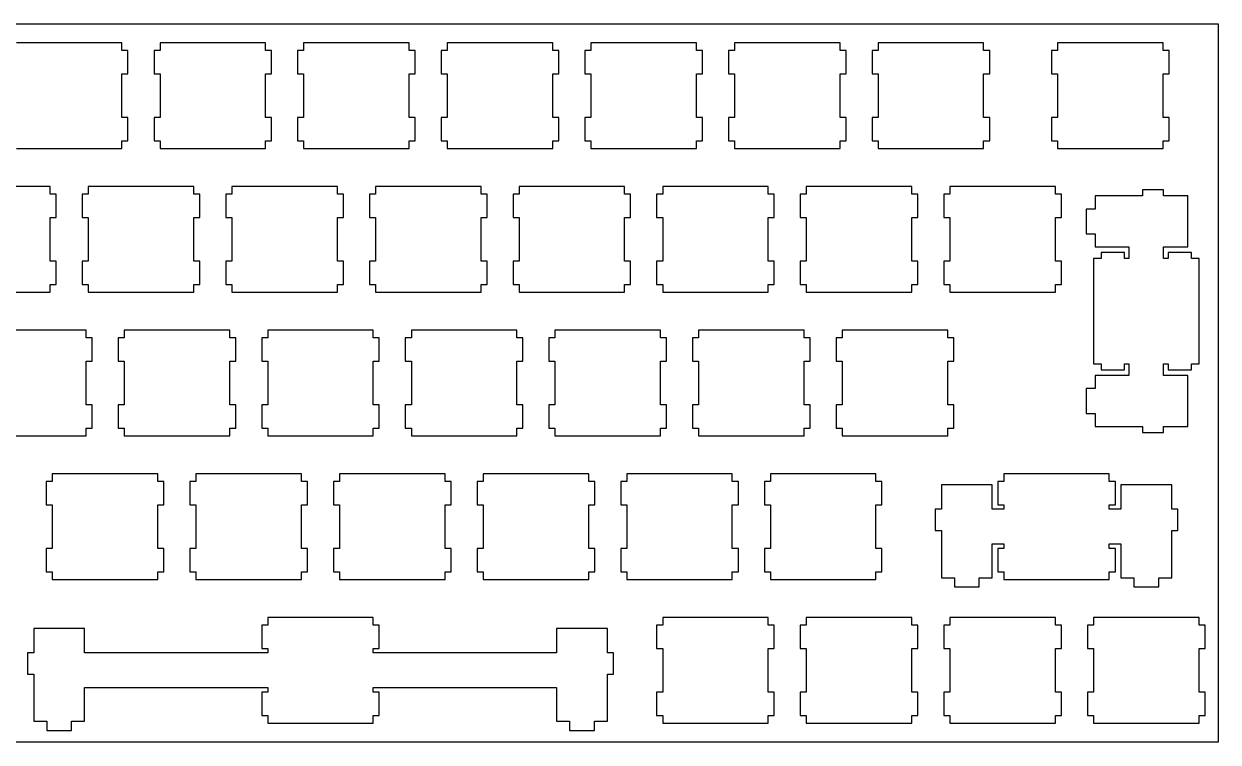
# Model space of a CAD drawing. Extents: x 0 to 257, y 0 to 96.
# Drawn here: x 98.9 to 257.3, y 0.3 to 95.5 of the extents above; entities that cross this region are included whole.
import ezdxf

# ---------------------------------------------------------------- set-up
doc = ezdxf.new("R2010")
doc.units = 0
doc.layers.get('0').update_dxf_attribs({"linetype": 'CONTINUOUS'})

msp = doc.modelspace()

# ---------------------------------------------------------------- linework, layer by layer
at = {"color": 0}
for p, q in [((0.09508, 95.5075), (257.27, 95.5075)), ((257.27, 95.5075), (257.27, 0.25769)), ((111.869, 92.9831), (97.8683, 92.9831)), ((111.869, 91.9826), (111.869, 92.9831)), ((112.668, 91.9826), (111.869, 91.9826)), ((112.668, 88.8834), (112.668, 91.9826)), ((116.918, 91.9826), (116.119, 91.9826)), ((116.119, 91.9826), (116.119, 88.8834)), ((116.918, 92.9831), (116.918, 91.9826)), ((130.919, 92.9831), (116.918, 92.9831)), ((130.919, 91.9826), (130.919, 92.9831)), ((131.72, 91.9826), (130.919, 91.9826)), ((131.72, 88.8834), (131.72, 91.9826)), ((135.97, 91.9826), (135.169, 91.9826)), ((135.169, 91.9826), (135.169, 88.8834)), ((135.97, 92.9831), (135.97, 91.9826)), ((149.969, 92.9831), (135.97, 92.9831)), ((149.969, 91.9826), (149.969, 92.9831)), ((150.77, 91.9826), (149.969, 91.9826)), ((150.77, 88.8834), (150.77, 91.9826)), ((155.02, 91.9826), (154.219, 91.9826)), ((154.219, 91.9826), (154.219, 88.8834)), ((155.02, 92.9831), (155.02, 91.9826)), ((169.019, 92.9831), (155.02, 92.9831)), ((169.019, 91.9826), (169.019, 92.9831)), ((169.82, 91.9826), (169.019, 91.9826)), ((169.82, 88.8834), (169.82, 91.9826)), ((174.07, 91.9826), (173.269, 91.9826)), ((173.269, 91.9826), (173.269, 88.8834)), ((174.07, 92.9831), (174.07, 91.9826)), ((188.069, 92.9831), (174.07, 92.9831)), ((188.069, 91.9826), (188.069, 92.9831)), ((188.87, 91.9826), (188.069, 91.9826)), ((188.87, 88.8834), (188.87, 91.9826)), ((193.12, 91.9826), (192.319, 91.9826)), ((192.319, 91.9826), (192.319, 88.8834)), ((193.12, 92.9831), (193.12, 91.9826)), ((207.119, 92.9831), (193.12, 92.9831)), ((207.119, 91.9826), (207.119, 92.9831)), ((207.92, 91.9826), (207.119, 91.9826)), ((207.92, 88.8834), (207.92, 91.9826)), ((212.17, 91.9826), (211.369, 91.9826)), ((211.369, 91.9826), (211.369, 88.8834)), ((212.17, 92.9831), (212.17, 91.9826)), ((226.169, 92.9831), (212.17, 92.9831)), ((226.169, 91.9826), (226.169, 92.9831)), ((226.97, 91.9826), (226.169, 91.9826)), ((226.97, 88.8834), (226.97, 91.9826)), ((235.982, 91.9826), (235.181, 91.9826)), ((235.181, 91.9826), (235.181, 88.8834)), ((235.982, 92.9831), (235.982, 91.9826)), ((249.982, 92.9831), (235.982, 92.9831)), ((249.982, 91.9826), (249.982, 92.9831)), ((250.781, 91.9826), (249.982, 91.9826)), ((250.781, 88.8834), (250.781, 91.9826)), ((111.869, 83.0834), (111.869, 88.8834)), ((111.869, 88.8834), (112.668, 88.8834)), ((116.119, 88.8834), (116.918, 88.8834)), ((116.918, 88.8834), (116.918, 83.0834)), ((130.919, 83.0834), (130.919, 88.8834)), ((130.919, 88.8834), (131.72, 88.8834)), ((135.169, 88.8834), (135.97, 88.8834)), ((135.97, 88.8834), (135.97, 83.0834)), ((149.969, 83.0834), (149.969, 88.8834)), ((149.969, 88.8834), (150.77, 88.8834)), ((154.219, 88.8834), (155.02, 88.8834)), ((155.02, 88.8834), (155.02, 83.0834)), ((169.019, 83.0834), (169.019, 88.8834)), ((169.019, 88.8834), (169.82, 88.8834)), ((173.269, 88.8834), (174.07, 88.8834)), ((174.07, 88.8834), (174.07, 83.0834)), ((188.069, 83.0834), (188.069, 88.8834)), ((188.069, 88.8834), (188.87, 88.8834)), ((192.319, 88.8834), (193.12, 88.8834)), ((193.12, 88.8834), (193.12, 83.0834)), ((207.119, 83.0834), (207.119, 88.8834)), ((207.119, 88.8834), (207.92, 88.8834)), ((211.369, 88.8834), (212.17, 88.8834)), ((212.17, 88.8834), (212.17, 83.0834)), ((226.169, 83.0834), (226.169, 88.8834)), ((226.169, 88.8834), (226.97, 88.8834)), ((235.181, 88.8834), (235.982, 88.8834)), ((235.982, 88.8834), (235.982, 83.0834)), ((249.982, 83.0834), (249.982, 88.8834)), ((249.982, 88.8834), (250.781, 88.8834)), ((112.668, 83.0834), (111.869, 83.0834)), ((112.668, 79.9828), (112.668, 83.0834)), ((116.918, 83.0834), (116.119, 83.0834)), ((116.119, 83.0834), (116.119, 79.9828)), ((131.72, 83.0834), (130.919, 83.0834)), ((131.72, 79.9828), (131.72, 83.0834)), ((135.97, 83.0834), (135.169, 83.0834)), ((135.169, 83.0834), (135.169, 79.9828)), ((150.77, 83.0834), (149.969, 83.0834)), ((150.77, 79.9828), (150.77, 83.0834)), ((155.02, 83.0834), (154.219, 83.0834)), ((154.219, 83.0834), (154.219, 79.9828)), ((169.82, 83.0834), (169.019, 83.0834)), ((169.82, 79.9828), (169.82, 83.0834)), ((174.07, 83.0834), (173.269, 83.0834)), ((173.269, 83.0834), (173.269, 79.9828)), ((188.87, 83.0834), (188.069, 83.0834)), ((188.87, 79.9828), (188.87, 83.0834)), ((193.12, 83.0834), (192.319, 83.0834)), ((192.319, 83.0834), (192.319, 79.9828)), ((207.92, 83.0834), (207.119, 83.0834)), ((207.92, 79.9828), (207.92, 83.0834)), ((212.17, 83.0834), (211.369, 83.0834)), ((211.369, 83.0834), (211.369, 79.9828)), ((226.97, 83.0834), (226.169, 83.0834)), ((226.97, 79.9828), (226.97, 83.0834)), ((235.982, 83.0834), (235.181, 83.0834)), ((235.181, 83.0834), (235.181, 79.9828)), ((250.781, 83.0834), (249.982, 83.0834)), ((250.781, 79.9828), (250.781, 83.0834)), ((111.869, 78.9838), (111.869, 79.9828)), ((111.869, 79.9828), (112.668, 79.9828)), ((116.119, 79.9828), (116.918, 79.9828)), ((116.918, 79.9828), (116.918, 78.9838)), ((130.919, 78.9838), (130.919, 79.9828)), ((130.919, 79.9828), (131.72, 79.9828)), ((135.169, 79.9828), (135.97, 79.9828)), ((135.97, 79.9828), (135.97, 78.9838)), ((149.969, 78.9838), (149.969, 79.9828)), ((149.969, 79.9828), (150.77, 79.9828)), ((154.219, 79.9828), (155.02, 79.9828)), ((155.02, 79.9828), (155.02, 78.9838)), ((169.019, 78.9838), (169.019, 79.9828)), ((169.019, 79.9828), (169.82, 79.9828)), ((173.269, 79.9828), (174.07, 79.9828)), ((174.07, 79.9828), (174.07, 78.9838)), ((188.069, 78.9838), (188.069, 79.9828)), ((188.069, 79.9828), (188.87, 79.9828)), ((192.319, 79.9828), (193.12, 79.9828)), ((193.12, 79.9828), (193.12, 78.9838)), ((207.119, 78.9838), (207.119, 79.9828)), ((207.119, 79.9828), (207.92, 79.9828)), ((211.369, 79.9828), (212.17, 79.9828)), ((212.17, 79.9828), (212.17, 78.9838)), ((226.169, 78.9838), (226.169, 79.9828)), ((226.169, 79.9828), (226.97, 79.9828)), ((235.181, 79.9828), (235.982, 79.9828)), ((235.982, 79.9828), (235.982, 78.9838)), ((249.982, 78.9838), (249.982, 79.9828)), ((249.982, 79.9828), (250.781, 79.9828)), ((97.8683, 78.9838), (111.869, 78.9838)), ((116.918, 78.9838), (130.919, 78.9838)), ((135.97, 78.9838), (149.969, 78.9838)), ((155.02, 78.9838), (169.019, 78.9838)), ((174.07, 78.9838), (188.069, 78.9838)), ((193.12, 78.9838), (207.119, 78.9838)), ((212.17, 78.9838), (226.169, 78.9838)), ((235.982, 78.9838), (249.982, 78.9838)), ((102.344, 73.9331), (88.3447, 73.9331)), ((102.344, 72.9326), (102.344, 73.9331)), ((103.145, 72.9326), (102.344, 72.9326)), ((103.145, 69.8334), (103.145, 72.9326)), ((107.395, 72.9326), (106.594, 72.9326)), ((106.594, 72.9326), (106.594, 69.8334)), ((107.395, 73.9331), (107.395, 72.9326)), ((121.394, 73.9331), (107.395, 73.9331)), ((121.394, 72.9326), (121.394, 73.9331)), ((122.195, 72.9326), (121.394, 72.9326)), ((122.195, 69.8334), (122.195, 72.9326)), ((126.445, 72.9326), (125.644, 72.9326)), ((125.644, 72.9326), (125.644, 69.8334)), ((126.445, 73.9331), (126.445, 72.9326)), ((140.444, 73.9331), (126.445, 73.9331)), ((140.444, 72.9326), (140.444, 73.9331)), ((141.245, 72.9326), (140.444, 72.9326)), ((141.245, 69.8334), (141.245, 72.9326)), ((145.495, 72.9326), (144.694, 72.9326)), ((144.694, 72.9326), (144.694, 69.8334)), ((145.495, 73.9331), (145.495, 72.9326)), ((159.494, 73.9331), (145.495, 73.9331)), ((159.494, 72.9326), (159.494, 73.9331)), ((160.295, 72.9326), (159.494, 72.9326)), ((160.295, 69.8334), (160.295, 72.9326)), ((164.545, 72.9326), (163.744, 72.9326)), ((163.744, 72.9326), (163.744, 69.8334)), ((164.545, 73.9331), (164.545, 72.9326)), ((178.544, 73.9331), (164.545, 73.9331)), ((178.544, 72.9326), (178.544, 73.9331)), ((179.345, 72.9326), (178.544, 72.9326)), ((179.345, 69.8334), (179.345, 72.9326)), ((183.595, 72.9326), (182.794, 72.9326)), ((182.794, 72.9326), (182.794, 69.8334)), ((183.595, 73.9331), (183.595, 72.9326)), ((197.594, 73.9331), (183.595, 73.9331)), ((197.594, 72.9326), (197.594, 73.9331)), ((198.395, 72.9326), (197.594, 72.9326)), ((198.395, 69.8334), (198.395, 72.9326)), ((202.645, 72.9326), (201.844, 72.9326)), ((201.844, 72.9326), (201.844, 69.8334)), ((202.645, 73.9331), (202.645, 72.9326)), ((216.644, 73.9331), (202.645, 73.9331)), ((216.644, 72.9326), (216.644, 73.9331)), ((217.445, 72.9326), (216.644, 72.9326)), ((217.445, 69.8334), (217.445, 72.9326)), ((221.695, 72.9326), (220.894, 72.9326)), ((220.894, 72.9326), (220.894, 69.8334)), ((221.695, 73.9331), (221.695, 72.9326)), ((235.694, 73.9331), (221.695, 73.9331)), ((235.694, 72.9326), (235.694, 73.9331)), ((236.495, 72.9326), (235.694, 72.9326)), ((236.495, 69.8334), (236.495, 72.9326)), ((247.245, 73.5087), (247.245, 72.6832)), ((250.045, 73.5087), (247.245, 73.5087)), ((250.045, 72.6832), (250.045, 73.5087)), ((247.245, 72.6832), (240.975, 72.6832)), ((240.975, 72.6832), (240.975, 70.9581)), ((253.275, 72.6832), (250.045, 72.6832)), ((253.275, 65.9335), (253.275, 72.6832)), ((102.344, 64.0334), (102.344, 69.8334)), ((102.344, 69.8334), (103.145, 69.8334)), ((106.594, 69.8334), (107.395, 69.8334)), ((107.395, 69.8334), (107.395, 64.0334)), ((121.394, 64.0334), (121.394, 69.8334)), ((121.394, 69.8334), (122.195, 69.8334)), ((125.644, 69.8334), (126.445, 69.8334)), ((126.445, 69.8334), (126.445, 64.0334)), ((140.444, 64.0334), (140.444, 69.8334)), ((140.444, 69.8334), (141.245, 69.8334)), ((144.694, 69.8334), (145.495, 69.8334)), ((145.495, 69.8334), (145.495, 64.0334)), ((159.494, 64.0334), (159.494, 69.8334)), ((159.494, 69.8334), (160.295, 69.8334)), ((163.744, 69.8334), (164.545, 69.8334)), ((164.545, 69.8334), (164.545, 64.0334)), ((178.544, 64.0334), (178.544, 69.8334)), ((178.544, 69.8334), (179.345, 69.8334)), ((182.794, 69.8334), (183.595, 69.8334)), ((183.595, 69.8334), (183.595, 64.0334)), ((197.594, 64.0334), (197.594, 69.8334)), ((197.594, 69.8334), (198.395, 69.8334)), ((201.844, 69.8334), (202.645, 69.8334)), ((202.645, 69.8334), (202.645, 64.0334)), ((216.644, 64.0334), (216.644, 69.8334)), ((216.644, 69.8334), (217.445, 69.8334)), ((220.894, 69.8334), (221.695, 69.8334)), ((221.695, 69.8334), (221.695, 64.0334)), ((235.694, 64.0334), (235.694, 69.8334)), ((235.694, 69.8334), (236.495, 69.8334)), ((240.975, 70.9581), (239.775, 70.9581)), ((239.775, 70.9581), (239.775, 67.6589)), ((239.775, 67.6589), (240.975, 67.6589)), ((240.975, 67.6589), (240.975, 65.9335)), ((240.975, 65.9335), (245.445, 65.9335)), ((244.844, 65.2089), (241.745, 65.2089)), ((241.745, 65.2089), (241.745, 64.4081)), ((244.844, 64.4081), (244.844, 65.2089)), ((245.445, 65.9335), (245.445, 64.4081)), ((250.045, 64.4081), (250.045, 65.9335)), ((250.045, 65.9335), (253.275, 65.9335)), ((253.744, 65.2089), (250.644, 65.2089)), ((250.644, 65.2089), (250.644, 64.4081)), ((253.744, 64.4081), (253.744, 65.2089)), ((103.145, 64.0334), (102.344, 64.0334)), ((103.145, 60.9328), (103.145, 64.0334)), ((107.395, 64.0334), (106.594, 64.0334)), ((106.594, 64.0334), (106.594, 60.9328)), ((122.195, 64.0334), (121.394, 64.0334)), ((122.195, 60.9328), (122.195, 64.0334)), ((126.445, 64.0334), (125.644, 64.0334)), ((125.644, 64.0334), (125.644, 60.9328)), ((141.245, 64.0334), (140.444, 64.0334)), ((141.245, 60.9328), (141.245, 64.0334)), ((145.495, 64.0334), (144.694, 64.0334)), ((144.694, 64.0334), (144.694, 60.9328)), ((160.295, 64.0334), (159.494, 64.0334)), ((160.295, 60.9328), (160.295, 64.0334)), ((164.545, 64.0334), (163.744, 64.0334)), ((163.744, 64.0334), (163.744, 60.9328)), ((179.345, 64.0334), (178.544, 64.0334)), ((179.345, 60.9328), (179.345, 64.0334)), ((183.595, 64.0334), (182.794, 64.0334)), ((182.794, 64.0334), (182.794, 60.9328)), ((198.395, 64.0334), (197.594, 64.0334)), ((198.395, 60.9328), (198.395, 64.0334)), ((202.645, 64.0334), (201.844, 64.0334)), ((201.844, 64.0334), (201.844, 60.9328)), ((217.445, 64.0334), (216.644, 64.0334)), ((217.445, 60.9328), (217.445, 64.0334)), ((221.695, 64.0334), (220.894, 64.0334)), ((220.894, 64.0334), (220.894, 60.9328)), ((236.495, 64.0334), (235.694, 64.0334)), ((236.495, 60.9328), (236.495, 64.0334)), ((241.745, 64.4081), (240.745, 64.4081)), ((240.745, 64.4081), (240.745, 50.4088)), ((245.445, 64.4081), (244.844, 64.4081)), ((250.644, 64.4081), (250.045, 64.4081)), ((254.744, 64.4081), (253.744, 64.4081)), ((254.744, 50.4088), (254.744, 64.4081)), ((102.344, 59.9338), (102.344, 60.9328)), ((102.344, 60.9328), (103.145, 60.9328)), ((106.594, 60.9328), (107.395, 60.9328)), ((107.395, 60.9328), (107.395, 59.9338)), ((121.394, 59.9338), (121.394, 60.9328)), ((121.394, 60.9328), (122.195, 60.9328)), ((125.644, 60.9328), (126.445, 60.9328)), ((126.445, 60.9328), (126.445, 59.9338)), ((140.444, 59.9338), (140.444, 60.9328)), ((140.444, 60.9328), (141.245, 60.9328)), ((144.694, 60.9328), (145.495, 60.9328)), ((145.495, 60.9328), (145.495, 59.9338)), ((159.494, 59.9338), (159.494, 60.9328)), ((159.494, 60.9328), (160.295, 60.9328)), ((163.744, 60.9328), (164.545, 60.9328)), ((164.545, 60.9328), (164.545, 59.9338)), ((178.544, 59.9338), (178.544, 60.9328)), ((178.544, 60.9328), (179.345, 60.9328)), ((182.794, 60.9328), (183.595, 60.9328)), ((183.595, 60.9328), (183.595, 59.9338)), ((197.594, 59.9338), (197.594, 60.9328)), ((197.594, 60.9328), (198.395, 60.9328)), ((201.844, 60.9328), (202.645, 60.9328)), ((202.645, 60.9328), (202.645, 59.9338)), ((216.644, 59.9338), (216.644, 60.9328)), ((216.644, 60.9328), (217.445, 60.9328)), ((220.894, 60.9328), (221.695, 60.9328)), ((221.695, 60.9328), (221.695, 59.9338)), ((235.694, 59.9338), (235.694, 60.9328)), ((235.694, 60.9328), (236.495, 60.9328)), ((88.3447, 59.9338), (102.344, 59.9338)), ((107.395, 59.9338), (121.394, 59.9338)), ((126.445, 59.9338), (140.444, 59.9338)), ((145.495, 59.9338), (159.494, 59.9338)), ((164.545, 59.9338), (178.544, 59.9338)), ((183.595, 59.9338), (197.594, 59.9338)), ((202.645, 59.9338), (216.644, 59.9338)), ((221.695, 59.9338), (235.694, 59.9338)), ((107.107, 54.8831), (93.1072, 54.8831)), ((107.107, 53.8826), (107.107, 54.8831)), ((107.906, 53.8826), (107.107, 53.8826)), ((107.906, 50.7834), (107.906, 53.8826)), ((112.157, 53.8826), (111.356, 53.8826)), ((111.356, 53.8826), (111.356, 50.7834)), ((112.157, 54.8831), (112.157, 53.8826)), ((126.157, 54.8831), (112.157, 54.8831)), ((126.157, 53.8826), (126.157, 54.8831)), ((126.956, 53.8826), (126.157, 53.8826)), ((126.956, 50.7834), (126.956, 53.8826)), ((131.207, 53.8826), (130.406, 53.8826)), ((130.406, 53.8826), (130.406, 50.7834)), ((131.207, 54.8831), (131.207, 53.8826)), ((145.207, 54.8831), (131.207, 54.8831)), ((145.207, 53.8826), (145.207, 54.8831)), ((146.006, 53.8826), (145.207, 53.8826)), ((146.006, 50.7834), (146.006, 53.8826)), ((150.257, 53.8826), (149.456, 53.8826)), ((149.456, 53.8826), (149.456, 50.7834)), ((150.257, 54.8831), (150.257, 53.8826)), ((164.257, 54.8831), (150.257, 54.8831)), ((164.257, 53.8826), (164.257, 54.8831)), ((165.056, 53.8826), (164.257, 53.8826)), ((165.056, 50.7834), (165.056, 53.8826)), ((169.307, 53.8826), (168.506, 53.8826)), ((168.506, 53.8826), (168.506, 50.7834)), ((169.307, 54.8831), (169.307, 53.8826)), ((183.307, 54.8831), (169.307, 54.8831)), ((183.307, 53.8826), (183.307, 54.8831)), ((184.106, 53.8826), (183.307, 53.8826)), ((184.106, 50.7834), (184.106, 53.8826)), ((188.357, 53.8826), (187.556, 53.8826)), ((187.556, 53.8826), (187.556, 50.7834)), ((188.357, 54.8831), (188.357, 53.8826)), ((202.357, 54.8831), (188.357, 54.8831)), ((202.357, 53.8826), (202.357, 54.8831)), ((203.156, 53.8826), (202.357, 53.8826)), ((203.156, 50.7834), (203.156, 53.8826)), ((207.407, 53.8826), (206.606, 53.8826)), ((206.606, 53.8826), (206.606, 50.7834)), ((207.407, 54.8831), (207.407, 53.8826)), ((221.407, 54.8831), (207.407, 54.8831)), ((221.407, 53.8826), (221.407, 54.8831)), ((222.206, 53.8826), (221.407, 53.8826)), ((222.206, 50.7834), (222.206, 53.8826)), ((107.107, 44.9834), (107.107, 50.7834)), ((107.107, 50.7834), (107.906, 50.7834)), ((111.356, 50.7834), (112.157, 50.7834)), ((112.157, 50.7834), (112.157, 44.9834)), ((126.157, 44.9834), (126.157, 50.7834)), ((126.157, 50.7834), (126.956, 50.7834)), ((130.406, 50.7834), (131.207, 50.7834)), ((131.207, 50.7834), (131.207, 44.9834)), ((145.207, 44.9834), (145.207, 50.7834)), ((145.207, 50.7834), (146.006, 50.7834)), ((149.456, 50.7834), (150.257, 50.7834)), ((150.257, 50.7834), (150.257, 44.9834)), ((164.257, 44.9834), (164.257, 50.7834)), ((164.257, 50.7834), (165.056, 50.7834)), ((168.506, 50.7834), (169.307, 50.7834)), ((169.307, 50.7834), (169.307, 44.9834)), ((183.307, 44.9834), (183.307, 50.7834)), ((183.307, 50.7834), (184.106, 50.7834)), ((187.556, 50.7834), (188.357, 50.7834)), ((188.357, 50.7834), (188.357, 44.9834)), ((202.357, 44.9834), (202.357, 50.7834)), ((202.357, 50.7834), (203.156, 50.7834)), ((206.606, 50.7834), (207.407, 50.7834)), ((207.407, 50.7834), (207.407, 44.9834)), ((221.407, 44.9834), (221.407, 50.7834)), ((221.407, 50.7834), (222.206, 50.7834)), ((240.745, 50.4088), (241.745, 50.4088)), ((241.745, 50.4088), (241.745, 49.608)), ((241.745, 49.608), (244.844, 49.608)), ((244.844, 49.608), (244.844, 50.4088)), ((244.844, 50.4088), (245.445, 50.4088)), ((245.445, 50.4088), (245.445, 48.883)), ((250.045, 48.883), (250.045, 50.4088)), ((250.045, 50.4088), (250.644, 50.4088)), ((250.644, 50.4088), (250.644, 49.608)), ((250.644, 49.608), (253.744, 49.608)), ((253.744, 49.608), (253.744, 50.4088)), ((253.744, 50.4088), (254.744, 50.4088)), ((245.445, 48.883), (240.975, 48.883)), ((240.975, 48.883), (240.975, 47.1579)), ((253.275, 48.883), (250.045, 48.883)), ((253.275, 42.1337), (253.275, 48.883)), ((240.975, 47.1579), (239.775, 47.1579)), ((239.775, 47.1579), (239.775, 43.8587)), ((107.906, 44.9834), (107.107, 44.9834)), ((107.906, 41.8828), (107.906, 44.9834)), ((112.157, 44.9834), (111.356, 44.9834)), ((111.356, 44.9834), (111.356, 41.8828)), ((126.956, 44.9834), (126.157, 44.9834)), ((126.956, 41.8828), (126.956, 44.9834)), ((131.207, 44.9834), (130.406, 44.9834)), ((130.406, 44.9834), (130.406, 41.8828)), ((146.006, 44.9834), (145.207, 44.9834)), ((146.006, 41.8828), (146.006, 44.9834)), ((150.257, 44.9834), (149.456, 44.9834)), ((149.456, 44.9834), (149.456, 41.8828)), ((165.056, 44.9834), (164.257, 44.9834)), ((165.056, 41.8828), (165.056, 44.9834)), ((169.307, 44.9834), (168.506, 44.9834)), ((168.506, 44.9834), (168.506, 41.8828)), ((184.106, 44.9834), (183.307, 44.9834)), ((184.106, 41.8828), (184.106, 44.9834)), ((188.357, 44.9834), (187.556, 44.9834)), ((187.556, 44.9834), (187.556, 41.8828)), ((203.156, 44.9834), (202.357, 44.9834)), ((203.156, 41.8828), (203.156, 44.9834)), ((207.407, 44.9834), (206.606, 44.9834)), ((206.606, 44.9834), (206.606, 41.8828)), ((222.206, 44.9834), (221.407, 44.9834)), ((222.206, 41.8828), (222.206, 44.9834)), ((239.775, 43.8587), (240.975, 43.8587)), ((240.975, 43.8587), (240.975, 42.1337)), ((107.107, 40.8838), (107.107, 41.8828)), ((107.107, 41.8828), (107.906, 41.8828)), ((111.356, 41.8828), (112.157, 41.8828)), ((112.157, 41.8828), (112.157, 40.8838)), ((126.157, 40.8838), (126.157, 41.8828)), ((126.157, 41.8828), (126.956, 41.8828)), ((130.406, 41.8828), (131.207, 41.8828)), ((131.207, 41.8828), (131.207, 40.8838)), ((145.207, 40.8838), (145.207, 41.8828)), ((145.207, 41.8828), (146.006, 41.8828)), ((149.456, 41.8828), (150.257, 41.8828)), ((150.257, 41.8828), (150.257, 40.8838)), ((164.257, 40.8838), (164.257, 41.8828)), ((164.257, 41.8828), (165.056, 41.8828)), ((168.506, 41.8828), (169.307, 41.8828)), ((169.307, 41.8828), (169.307, 40.8838)), ((183.307, 40.8838), (183.307, 41.8828)), ((183.307, 41.8828), (184.106, 41.8828)), ((187.556, 41.8828), (188.357, 41.8828)), ((188.357, 41.8828), (188.357, 40.8838)), ((202.357, 40.8838), (202.357, 41.8828)), ((202.357, 41.8828), (203.156, 41.8828)), ((206.606, 41.8828), (207.407, 41.8828)), ((207.407, 41.8828), (207.407, 40.8838)), ((221.407, 40.8838), (221.407, 41.8828)), ((221.407, 41.8828), (222.206, 41.8828)), ((240.975, 42.1337), (247.245, 42.1337)), ((247.245, 42.1337), (247.245, 41.3082)), ((247.245, 41.3082), (250.045, 41.3082)), ((250.045, 41.3082), (250.045, 42.1337)), ((250.045, 42.1337), (253.275, 42.1337)), ((93.1072, 40.8838), (107.107, 40.8838)), ((112.157, 40.8838), (126.157, 40.8838)), ((131.207, 40.8838), (145.207, 40.8838)), ((150.257, 40.8838), (164.257, 40.8838)), ((169.307, 40.8838), (183.307, 40.8838)), ((188.357, 40.8838), (202.357, 40.8838)), ((207.407, 40.8838), (221.407, 40.8838)), ((102.632, 35.833), (102.632, 34.8327)), ((116.632, 35.833), (102.632, 35.833)), ((116.632, 34.8327), (116.632, 35.833)), ((121.682, 35.833), (121.682, 34.8327)), ((135.682, 35.833), (121.682, 35.833)), ((135.682, 34.8327), (135.682, 35.833)), ((140.732, 35.833), (140.732, 34.8327)), ((154.732, 35.833), (140.732, 35.833)), ((154.732, 34.8327), (154.732, 35.833)), ((159.782, 35.833), (159.782, 34.8327)), ((173.782, 35.833), (159.782, 35.833)), ((173.782, 34.8327), (173.782, 35.833)), ((178.832, 35.833), (178.832, 34.8327)), ((192.832, 35.833), (178.832, 35.833)), ((192.832, 34.8327), (192.832, 35.833)), ((197.882, 35.833), (197.882, 34.8327)), ((211.882, 35.833), (197.882, 35.833)), ((211.882, 34.8327), (211.882, 35.833)), ((228.837, 35.833), (228.837, 34.8327)), ((242.838, 35.833), (228.837, 35.833)), ((242.838, 34.8327), (242.838, 35.833)), ((102.632, 34.8327), (101.831, 34.8327)), ((101.831, 34.8327), (101.831, 31.7335)), ((117.431, 34.8327), (116.632, 34.8327)), ((117.431, 31.7335), (117.431, 34.8327)), ((121.682, 34.8327), (120.881, 34.8327)), ((120.881, 34.8327), (120.881, 31.7335)), ((136.481, 34.8327), (135.682, 34.8327)), ((136.481, 31.7335), (136.481, 34.8327)), ((140.732, 34.8327), (139.931, 34.8327)), ((139.931, 34.8327), (139.931, 31.7335)), ((155.531, 34.8327), (154.732, 34.8327)), ((155.531, 31.7335), (155.531, 34.8327)), ((159.782, 34.8327), (158.981, 34.8327)), ((158.981, 34.8327), (158.981, 31.7335)), ((174.581, 34.8327), (173.782, 34.8327)), ((174.581, 31.7335), (174.581, 34.8327)), ((178.832, 34.8327), (178.031, 34.8327)), ((178.031, 34.8327), (178.031, 31.7335)), ((193.631, 34.8327), (192.832, 34.8327)), ((193.631, 31.7335), (193.631, 34.8327)), ((197.882, 34.8327), (197.081, 34.8327)), ((197.081, 34.8327), (197.081, 31.7335)), ((212.681, 34.8327), (211.882, 34.8327)), ((212.681, 31.7335), (212.681, 34.8327)), ((227.313, 34.3628), (220.562, 34.3628)), ((220.562, 34.3628), (220.562, 31.1326)), ((227.313, 31.1326), (227.313, 34.3628)), ((228.837, 34.8327), (228.038, 34.8327)), ((228.038, 34.8327), (228.038, 31.7335)), ((243.637, 34.8327), (242.838, 34.8327)), ((243.637, 31.7335), (243.637, 34.8327)), ((251.112, 34.3628), (244.362, 34.3628)), ((244.362, 34.3628), (244.362, 31.1326)), ((251.112, 31.1326), (251.112, 34.3628)), ((101.831, 31.7335), (102.632, 31.7335)), ((102.632, 31.7335), (102.632, 25.9333)), ((116.632, 25.9333), (116.632, 31.7335)), ((116.632, 31.7335), (117.431, 31.7335)), ((120.881, 31.7335), (121.682, 31.7335)), ((121.682, 31.7335), (121.682, 25.9333)), ((135.682, 25.9333), (135.682, 31.7335)), ((135.682, 31.7335), (136.481, 31.7335)), ((139.931, 31.7335), (140.732, 31.7335)), ((140.732, 31.7335), (140.732, 25.9333)), ((154.732, 25.9333), (154.732, 31.7335)), ((154.732, 31.7335), (155.531, 31.7335)), ((158.981, 31.7335), (159.782, 31.7335)), ((159.782, 31.7335), (159.782, 25.9333)), ((173.782, 25.9333), (173.782, 31.7335)), ((173.782, 31.7335), (174.581, 31.7335)), ((178.031, 31.7335), (178.832, 31.7335)), ((178.832, 31.7335), (178.832, 25.9333)), ((192.832, 25.9333), (192.832, 31.7335)), ((192.832, 31.7335), (193.631, 31.7335)), ((197.081, 31.7335), (197.882, 31.7335)), ((197.882, 31.7335), (197.882, 25.9333)), ((211.882, 25.9333), (211.882, 31.7335)), ((211.882, 31.7335), (212.681, 31.7335)), ((228.038, 31.7335), (228.837, 31.7335)), ((228.837, 31.7335), (228.837, 31.1326)), ((242.838, 31.1326), (242.838, 31.7335)), ((242.838, 31.7335), (243.637, 31.7335)), ((220.562, 31.1326), (219.738, 31.1326)), ((219.738, 31.1326), (219.738, 28.3338)), ((228.837, 31.1326), (227.313, 31.1326)), ((244.362, 31.1326), (242.838, 31.1326)), ((251.937, 31.1326), (251.112, 31.1326)), ((251.937, 28.3338), (251.937, 31.1326)), ((219.738, 28.3338), (220.562, 28.3338)), ((220.562, 28.3338), (220.562, 22.0638)), ((251.112, 22.0638), (251.112, 28.3338)), ((251.112, 28.3338), (251.937, 28.3338)), ((102.632, 25.9333), (101.831, 25.9333)), ((101.831, 25.9333), (101.831, 22.8327)), ((117.431, 25.9333), (116.632, 25.9333)), ((117.431, 22.8327), (117.431, 25.9333)), ((121.682, 25.9333), (120.881, 25.9333)), ((120.881, 25.9333), (120.881, 22.8327)), ((136.481, 25.9333), (135.682, 25.9333)), ((136.481, 22.8327), (136.481, 25.9333)), ((140.732, 25.9333), (139.931, 25.9333)), ((139.931, 25.9333), (139.931, 22.8327)), ((155.531, 25.9333), (154.732, 25.9333)), ((155.531, 22.8327), (155.531, 25.9333)), ((159.782, 25.9333), (158.981, 25.9333)), ((158.981, 25.9333), (158.981, 22.8327)), ((174.581, 25.9333), (173.782, 25.9333)), ((174.581, 22.8327), (174.581, 25.9333)), ((178.832, 25.9333), (178.031, 25.9333)), ((178.031, 25.9333), (178.031, 22.8327)), ((193.631, 25.9333), (192.832, 25.9333)), ((193.631, 22.8327), (193.631, 25.9333)), ((197.882, 25.9333), (197.081, 25.9333)), ((197.081, 25.9333), (197.081, 22.8327)), ((212.681, 25.9333), (211.882, 25.9333)), ((212.681, 22.8327), (212.681, 25.9333)), ((227.313, 22.0638), (227.313, 26.5327)), ((227.313, 26.5327), (228.837, 26.5327)), ((228.837, 25.9333), (228.038, 25.9333)), ((228.038, 25.9333), (228.038, 22.8327)), ((228.837, 26.5327), (228.837, 25.9333)), ((242.838, 25.9333), (242.838, 26.5327)), ((242.838, 26.5327), (244.362, 26.5327)), ((243.637, 25.9333), (242.838, 25.9333)), ((243.637, 22.8327), (243.637, 25.9333)), ((244.362, 26.5327), (244.362, 22.0638)), ((101.831, 22.8327), (102.632, 22.8327)), ((102.632, 22.8327), (102.632, 21.8336)), ((116.632, 21.8336), (116.632, 22.8327)), ((116.632, 22.8327), (117.431, 22.8327)), ((120.881, 22.8327), (121.682, 22.8327)), ((121.682, 22.8327), (121.682, 21.8336)), ((135.682, 21.8336), (135.682, 22.8327)), ((135.682, 22.8327), (136.481, 22.8327)), ((139.931, 22.8327), (140.732, 22.8327)), ((140.732, 22.8327), (140.732, 21.8336)), ((154.732, 21.8336), (154.732, 22.8327)), ((154.732, 22.8327), (155.531, 22.8327)), ((158.981, 22.8327), (159.782, 22.8327)), ((159.782, 22.8327), (159.782, 21.8336)), ((173.782, 21.8336), (173.782, 22.8327)), ((173.782, 22.8327), (174.581, 22.8327)), ((178.031, 22.8327), (178.832, 22.8327)), ((178.832, 22.8327), (178.832, 21.8336)), ((192.832, 21.8336), (192.832, 22.8327)), ((192.832, 22.8327), (193.631, 22.8327)), ((197.081, 22.8327), (197.882, 22.8327)), ((197.882, 22.8327), (197.882, 21.8336)), ((211.882, 21.8336), (211.882, 22.8327)), ((211.882, 22.8327), (212.681, 22.8327)), ((228.038, 22.8327), (228.837, 22.8327)), ((228.837, 22.8327), (228.837, 21.8336)), ((242.838, 21.8336), (242.838, 22.8327)), ((242.838, 22.8327), (243.637, 22.8327)), ((102.632, 21.8336), (116.632, 21.8336)), ((121.682, 21.8336), (135.682, 21.8336)), ((140.732, 21.8336), (154.732, 21.8336)), ((159.782, 21.8336), (173.782, 21.8336)), ((178.832, 21.8336), (192.832, 21.8336)), ((197.882, 21.8336), (211.882, 21.8336)), ((220.562, 22.0638), (222.287, 22.0638)), ((222.287, 22.0638), (222.287, 20.8635)), ((222.287, 20.8635), (225.588, 20.8635)), ((225.588, 20.8635), (225.588, 22.0638)), ((225.588, 22.0638), (227.313, 22.0638)), ((228.837, 21.8336), (242.838, 21.8336)), ((244.362, 22.0638), (246.087, 22.0638)), ((246.087, 22.0638), (246.087, 20.8635)), ((246.087, 20.8635), (249.388, 20.8635)), ((249.388, 20.8635), (249.388, 22.0638)), ((249.388, 22.0638), (251.112, 22.0638)), ((131.207, 16.7831), (131.207, 15.7827)), ((145.207, 16.7831), (131.207, 16.7831)), ((145.207, 15.7827), (145.207, 16.7831)), ((183.595, 16.7831), (183.595, 15.7827)), ((197.594, 16.7831), (183.595, 16.7831)), ((197.594, 15.7827), (197.594, 16.7831)), ((202.645, 16.7831), (202.645, 15.7827)), ((216.644, 16.7831), (202.645, 16.7831)), ((216.644, 15.7827), (216.644, 16.7831)), ((221.695, 16.7831), (221.695, 15.7827)), ((235.694, 16.7831), (221.695, 16.7831)), ((235.694, 15.7827), (235.694, 16.7831)), ((240.745, 16.7831), (240.745, 15.7827)), ((254.744, 16.7831), (240.745, 16.7831)), ((254.744, 15.7827), (254.744, 16.7831)), ((106.911, 15.3128), (100.16, 15.3128)), ((100.16, 15.3128), (100.16, 12.0826)), ((106.911, 12.0826), (106.911, 15.3128)), ((131.207, 15.7827), (130.406, 15.7827)), ((130.406, 15.7827), (130.406, 12.6835)), ((146.006, 15.7827), (145.207, 15.7827)), ((146.006, 12.6835), (146.006, 15.7827)), ((176.252, 15.3128), (169.503, 15.3128)), ((169.503, 15.3128), (169.503, 12.0826)), ((176.252, 12.0826), (176.252, 15.3128)), ((183.595, 15.7827), (182.794, 15.7827)), ((182.794, 15.7827), (182.794, 12.6835)), ((198.395, 15.7827), (197.594, 15.7827)), ((198.395, 12.6835), (198.395, 15.7827)), ((202.645, 15.7827), (201.844, 15.7827)), ((201.844, 15.7827), (201.844, 12.6835)), ((217.445, 15.7827), (216.644, 15.7827)), ((217.445, 12.6835), (217.445, 15.7827)), ((221.695, 15.7827), (220.894, 15.7827)), ((220.894, 15.7827), (220.894, 12.6835)), ((236.495, 15.7827), (235.694, 15.7827)), ((236.495, 12.6835), (236.495, 15.7827)), ((240.745, 15.7827), (239.944, 15.7827)), ((239.944, 15.7827), (239.944, 12.6835)), ((255.545, 15.7827), (254.744, 15.7827)), ((255.545, 12.6835), (255.545, 15.7827)), ((130.406, 12.6835), (131.207, 12.6835)), ((131.207, 12.6835), (131.207, 12.0826)), ((145.207, 12.0826), (145.207, 12.6835)), ((145.207, 12.6835), (146.006, 12.6835)), ((182.794, 12.6835), (183.595, 12.6835)), ((183.595, 12.6835), (183.595, 6.88329)), ((197.594, 6.88329), (197.594, 12.6835)), ((197.594, 12.6835), (198.395, 12.6835)), ((201.844, 12.6835), (202.645, 12.6835)), ((202.645, 12.6835), (202.645, 6.88329)), ((216.644, 6.88329), (216.644, 12.6835)), ((216.644, 12.6835), (217.445, 12.6835)), ((220.894, 12.6835), (221.695, 12.6835)), ((221.695, 12.6835), (221.695, 6.88329)), ((235.694, 6.88329), (235.694, 12.6835)), ((235.694, 12.6835), (236.495, 12.6835)), ((239.944, 12.6835), (240.745, 12.6835)), ((240.745, 12.6835), (240.745, 6.88329)), ((254.744, 6.88329), (254.744, 12.6835)), ((254.744, 12.6835), (255.545, 12.6835)), ((100.16, 12.0826), (99.3359, 12.0826)), ((99.3359, 12.0826), (99.3359, 9.28384)), ((131.207, 12.0826), (106.911, 12.0826)), ((169.503, 12.0826), (145.207, 12.0826)), ((177.078, 12.0826), (176.252, 12.0826)), ((177.078, 9.28384), (177.078, 12.0826)), ((99.3359, 9.28384), (100.16, 9.28384)), ((100.16, 9.28384), (100.16, 3.01377)), ((176.252, 3.01377), (176.252, 9.28384)), ((176.252, 9.28384), (177.078, 9.28384)), ((106.911, 3.01377), (106.911, 7.48273)), ((106.911, 7.48273), (131.207, 7.48273)), ((131.207, 6.88329), (130.406, 6.88329)), ((130.406, 6.88329), (130.406, 3.78273)), ((131.207, 7.48273), (131.207, 6.88329)), ((145.207, 6.88329), (145.207, 7.48273)), ((145.207, 7.48273), (169.503, 7.48273)), ((146.006, 6.88329), (145.207, 6.88329)), ((146.006, 3.78273), (146.006, 6.88329)), ((169.503, 7.48273), (169.503, 3.01377)), ((183.595, 6.88329), (182.794, 6.88329)), ((182.794, 6.88329), (182.794, 3.78273)), ((198.395, 6.88329), (197.594, 6.88329)), ((198.395, 3.78273), (198.395, 6.88329)), ((202.645, 6.88329), (201.844, 6.88329)), ((201.844, 6.88329), (201.844, 3.78273)), ((217.445, 6.88329), (216.644, 6.88329)), ((217.445, 3.78273), (217.445, 6.88329)), ((221.695, 6.88329), (220.894, 6.88329)), ((220.894, 6.88329), (220.894, 3.78273)), ((236.495, 6.88329), (235.694, 6.88329)), ((236.495, 3.78273), (236.495, 6.88329)), ((240.745, 6.88329), (239.944, 6.88329)), ((239.944, 6.88329), (239.944, 3.78273)), ((255.545, 6.88329), (254.744, 6.88329)), ((255.545, 3.78273), (255.545, 6.88329)), ((130.406, 3.78273), (131.207, 3.78273)), ((131.207, 3.78273), (131.207, 2.78364)), ((145.207, 2.78364), (145.207, 3.78273)), ((145.207, 3.78273), (146.006, 3.78273)), ((182.794, 3.78273), (183.595, 3.78273)), ((183.595, 3.78273), (183.595, 2.78364)), ((197.594, 2.78364), (197.594, 3.78273)), ((197.594, 3.78273), (198.395, 3.78273)), ((201.844, 3.78273), (202.645, 3.78273)), ((202.645, 3.78273), (202.645, 2.78364)), ((216.644, 2.78364), (216.644, 3.78273)), ((216.644, 3.78273), (217.445, 3.78273)), ((220.894, 3.78273), (221.695, 3.78273)), ((221.695, 3.78273), (221.695, 2.78364)), ((235.694, 2.78364), (235.694, 3.78273)), ((235.694, 3.78273), (236.495, 3.78273)), ((239.944, 3.78273), (240.745, 3.78273)), ((240.745, 3.78273), (240.745, 2.78364)), ((254.744, 2.78364), (254.744, 3.78273)), ((254.744, 3.78273), (255.545, 3.78273)), ((100.16, 3.01377), (101.885, 3.01377)), ((101.885, 3.01377), (101.885, 1.8135)), ((101.885, 1.8135), (105.186, 1.8135)), ((105.186, 1.8135), (105.186, 3.01377)), ((105.186, 3.01377), (106.911, 3.01377)), ((131.207, 2.78364), (145.207, 2.78364)), ((169.503, 3.01377), (171.228, 3.01377)), ((171.228, 3.01377), (171.228, 1.8135)), ((171.228, 1.8135), (174.527, 1.8135)), ((174.527, 1.8135), (174.527, 3.01377)), ((174.527, 3.01377), (176.252, 3.01377)), ((183.595, 2.78364), (197.594, 2.78364)), ((202.645, 2.78364), (216.644, 2.78364)), ((221.695, 2.78364), (235.694, 2.78364)), ((240.745, 2.78364), (254.744, 2.78364)), ((257.27, 0.25769), (0.09508, 0.25769))]:
    msp.add_line(p, q, dxfattribs=at)

doc.saveas('drawing.dxf')
